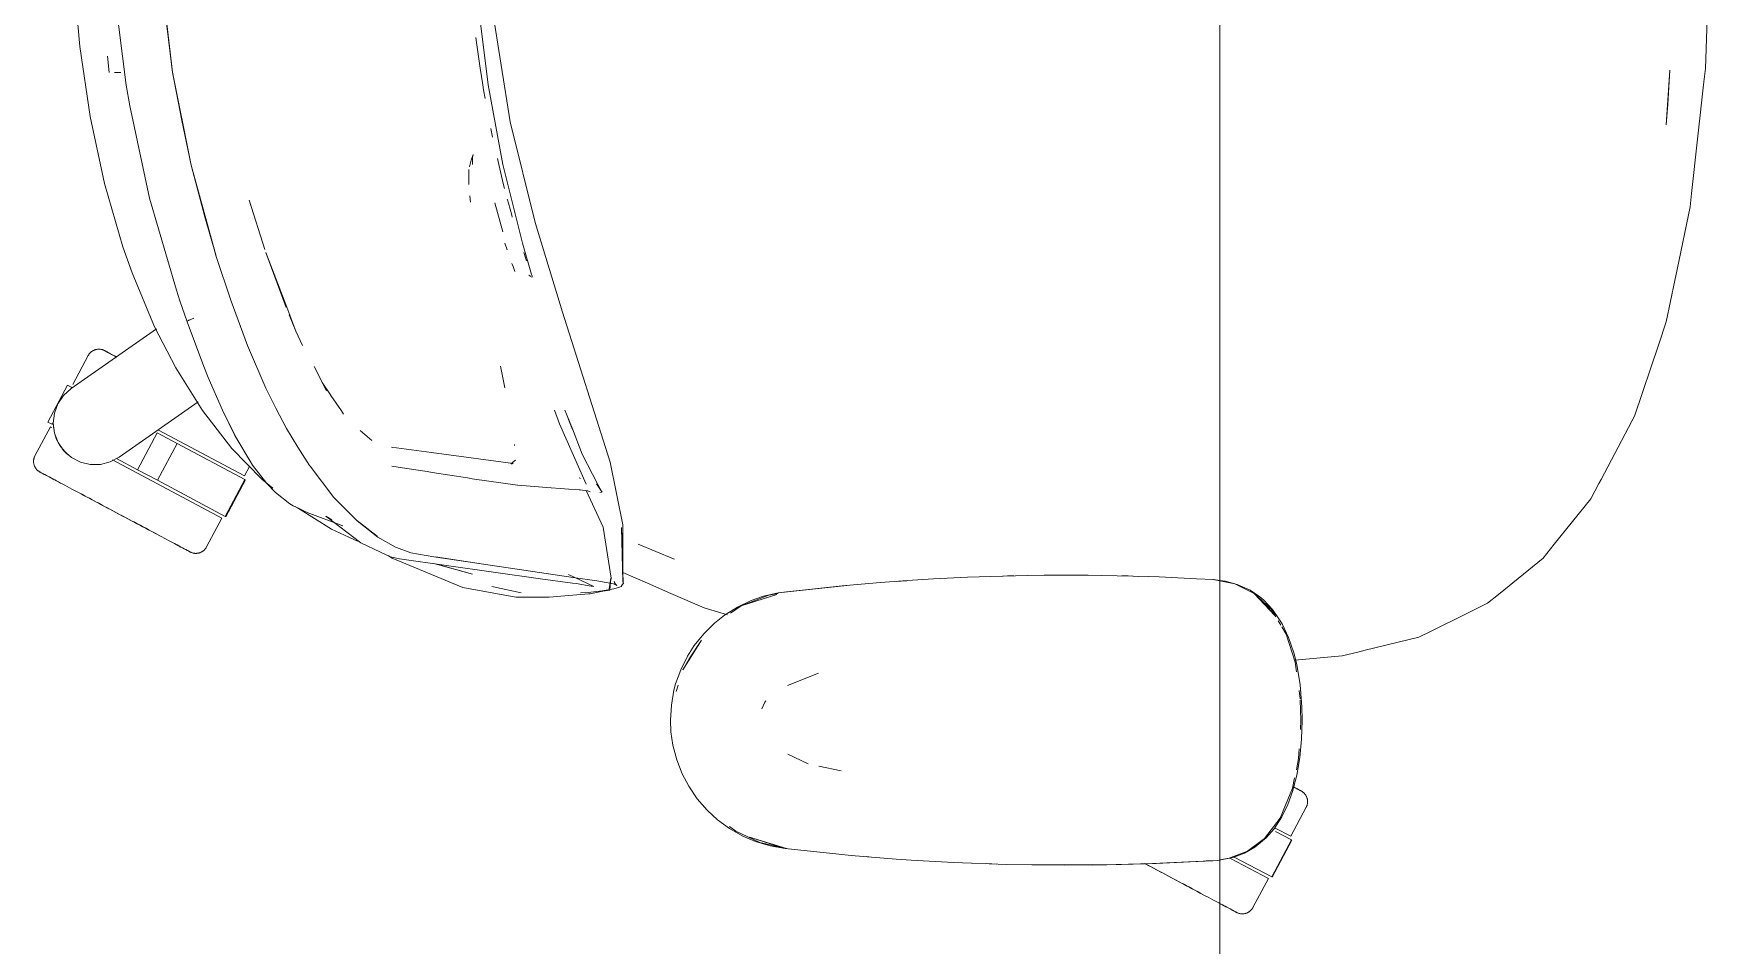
# Model space of a CAD drawing. Header units: millimetres. Extents: x 155927 to 326028, y -36033 to 97293.
# Drawn here: x 168107 to 168668, y 25203 to 25508 of the extents above; entities that cross this region are included whole.
import ezdxf

# ---------------------------------------------------------------- set-up
doc = ezdxf.new("R2010")
doc.units = ezdxf.units.MM
doc.header["$MEASUREMENT"] = 0
doc.layers.add('G-IMPT', color=8, linetype='CONTINUOUS', lineweight=9)
doc.layers.add('I-FURN', color=8, linetype='CONTINUOUS', lineweight=9)

msp = doc.modelspace()

# ---------------------------------------------------------------- linework, layer by layer
at = {"layer": 'G-IMPT'}
for p, q in [((168666.28, 25506.23), (168667.99, 25558.41)), ((168122.03, 25503.69), (168119.77, 25529.27)), ((168149.29, 25526.59), (168153.12, 25495)), ((168149.33, 25526.63), (168153.11, 25495.08)), ((168133.77, 25520.89), (168137.58, 25490.72)), ((168258.68, 25490.86), (168255.38, 25517.78)), ((168266.07, 25478.51), (168260.08, 25516.42)), ((168153.11, 25495.08), (168151.17, 25510.55)), ((168254.77, 25505.01), (168254.58, 25506.67)), ((168256.06, 25496.48), (168254.77, 25505.01)), ((168666.28, 25506.23), (168665.96, 25496.28)), ((168125.52, 25480.28), (168122.03, 25503.69)), ((168131.93, 25494.99), (168131.28, 25500.41)), ((168135.78, 25495.04), (168133.69, 25494.96)), ((168133.69, 25494.96), (168133.8, 25494.96)), ((168159.29, 25463.95), (168153.11, 25495.08)), ((168153.11, 25495.08), (168156.21, 25478.97)), ((168159.29, 25463.95), (168153.12, 25495)), ((168256.06, 25496.48), (168256.91, 25490.86)), ((168654.08, 25495.75), (168652.83, 25477.47)), ((168654.08, 25495.75), (168653.44, 25484.41)), ((168665.48, 25491.91), (168665.96, 25496.28)), ((168137.58, 25490.72), (168138.76, 25483.8)), ((168256.91, 25490.86), (168257.16, 25489.23)), ((168257.71, 25486.33), (168257.16, 25489.23)), ((168263.61, 25464.19), (168258.68, 25490.86)), ((168665.48, 25491.91), (168661.35, 25454.47)), ((168145.43, 25453.01), (168138.76, 25483.8)), ((168652.83, 25477.47), (168653.44, 25484.41)), ((168130.33, 25457.91), (168125.52, 25480.28)), ((168159.29, 25463.95), (168156.21, 25478.97)), ((168259.64, 25476.23), (168260.17, 25473.41)), ((168266.07, 25478.51), (168274.39, 25444.82)), ((168253.04, 25465.65), (168252.44, 25463.49)), ((168253.73, 25467.59), (168253.04, 25465.65)), ((168253.51, 25466.55), (168253.48, 25464.24)), ((168253.51, 25466.55), (168253.73, 25467.59)), ((168261.84, 25466.18), (168262.29, 25464.2)), ((168163.94, 25446.7), (168159.29, 25463.95)), ((168159.29, 25463.95), (168167.67, 25433.45)), ((168159.29, 25463.95), (168167.72, 25433.54)), ((168252.18, 25462.54), (168252.27, 25457.48)), ((168252.18, 25462.54), (168252.19, 25459.76)), ((168252.27, 25457.48), (168252.19, 25459.76)), ((168253.47, 25464.38), (168253.48, 25464.24)), ((168263.84, 25457.45), (168262.29, 25464.2)), ((168263.61, 25464.19), (168270.16, 25437.87)), ((168136.51, 25436.67), (168130.33, 25457.91)), ((168263.84, 25457.45), (168264.18, 25456.16)), ((168660.86, 25450.05), (168661.35, 25454.47)), ((168145.43, 25453.01), (168154.37, 25422.18)), ((168178.74, 25452.26), (168179.82, 25448.83)), ((168178.74, 25452.26), (168183.99, 25435.78)), ((168252.59, 25453.69), (168252.8, 25451.59)), ((168263.66, 25441.73), (168260.97, 25451.36)), ((168265.14, 25452.43), (168265.1, 25452.61)), ((168265.46, 25451.29), (168265.14, 25452.43)), ((168265.46, 25451.29), (168266.58, 25447.3)), ((168656.51, 25429.11), (168660.86, 25450.05)), ((168163.94, 25446.7), (168167.72, 25433.54)), ((168266.58, 25447.3), (168266.78, 25446.61)), ((168283.57, 25414.85), (168274.39, 25444.82)), ((168264.32, 25437.88), (168265.04, 25435.66)), ((168270.16, 25437.87), (168273.23, 25427.44)), ((168136.51, 25436.67), (168139.58, 25427.94)), ((168167.67, 25433.45), (168172.68, 25418.53)), ((168184.27, 25434.79), (168191.09, 25416.38)), ((168184.27, 25434.79), (168190.98, 25417.34)), ((168271.32, 25432.67), (168270.58, 25434.77)), ((168271.32, 25432.67), (168271.56, 25432.01)), ((168139.58, 25427.94), (168147.1, 25409.96)), ((168267.03, 25430.12), (168266.66, 25431.13)), ((168267.03, 25430.12), (168267.65, 25428.46)), ((168272.34, 25427.19), (168272.55, 25427.04)), ((168272.34, 25427.19), (168272.95, 25426.8)), ((168273.3, 25427.17), (168273.23, 25427.44)), ((168273.37, 25426.88), (168273.3, 25427.17)), ((168273.34, 25426.41), (168273.43, 25426.65)), ((168273.43, 25426.65), (168273.37, 25426.88)), ((168656.51, 25429.11), (168655.75, 25425.43)), ((168154.37, 25422.18), (168155.57, 25418.58)), ((168655.75, 25425.43), (168652.88, 25411.6)), ((168157.98, 25411.64), (168155.57, 25418.58)), ((168178.14, 25403.66), (168172.68, 25418.53)), ((168190.98, 25417.34), (168191.65, 25415.62)), ((168194.37, 25408.53), (168191.65, 25415.62)), ((168283.57, 25414.85), (168299.56, 25364.61)), ((168154.19, 25396.18), (168147.1, 25409.96)), ((168157.94, 25411.65), (168157.97, 25411.78)), ((168163.51, 25396.68), (168157.94, 25411.65)), ((168157.97, 25411.78), (168158.38, 25412.05)), ((168157.97, 25411.78), (168157.98, 25411.82)), ((168157.97, 25411.78), (168157.98, 25411.64)), ((168158.38, 25412.05), (168157.98, 25411.82)), ((168159.21, 25412.43), (168158.38, 25412.05)), ((168158.56, 25412.15), (168158.38, 25412.05)), ((168159.21, 25412.43), (168158.56, 25412.15)), ((168159.21, 25412.43), (168160.26, 25412.85)), ((168159.21, 25412.43), (168159.67, 25412.63)), ((168160.26, 25412.85), (168159.67, 25412.63)), ((168194.37, 25408.53), (168192.06, 25413.98)), ((168650.36, 25404.17), (168652.88, 25411.6)), ((168178.14, 25403.66), (168184.32, 25389.43)), ((168196.56, 25403.69), (168194.37, 25408.53)), ((168650.36, 25404.17), (168642.21, 25380.08)), ((168163.17, 25381.89), (168154.19, 25396.18)), ((168164.99, 25393), (168163.51, 25396.68)), ((168169.76, 25382.05), (168164.99, 25393)), ((168200.44, 25396.64), (168204.62, 25388.54)), ((168262.85, 25396.74), (168264.26, 25389.48)), ((168187.7, 25382.7), (168184.32, 25389.43)), ((168203.12, 25391.31), (168205.68, 25387.56)), ((168203.12, 25391.31), (168204.62, 25388.54)), ((168205.68, 25387.56), (168206.07, 25386.98)), ((168206.07, 25386.98), (168209.57, 25381.85)), ((168163.17, 25381.89), (168172.97, 25369.29)), ((168169.98, 25381.6), (168169.76, 25382.05)), ((168169.76, 25382.05), (168174.29, 25372.99)), ((168169.76, 25382.05), (168173.98, 25373.59)), ((168169.98, 25381.6), (168174.29, 25372.99)), ((168187.7, 25382.7), (168191.27, 25375.91)), ((168209.57, 25381.85), (168210.32, 25380.74)), ((168280.84, 25382.01), (168282.58, 25377.43)), ((168284.86, 25380.69), (168284.31, 25382.1)), ((168195.04, 25369.68), (168191.27, 25375.91)), ((168215.84, 25375.21), (168219.75, 25371.88)), ((168282.58, 25377.43), (168291.51, 25357.27)), ((168286.88, 25375.79), (168284.86, 25380.69)), ((168284.86, 25380.69), (168286.89, 25375.59)), ((168286.89, 25375.59), (168285.55, 25378.97)), ((168290.14, 25367.32), (168286.88, 25375.79)), ((168631.04, 25358.91), (168641.34, 25378.42)), ((168641.34, 25378.42), (168642.21, 25380.08)), ((168174.29, 25372.99), (168173.98, 25373.59)), ((168174.29, 25372.99), (168179.02, 25364.99)), ((168195.04, 25369.68), (168198.92, 25363.59)), ((168239.7, 25367.93), (168226.34, 25369.71)), ((168226.34, 25369.71), (168226.81, 25369.57)), ((168267.53, 25370.26), (168267.48, 25370.61)), ((168182.93, 25358.99), (168172.97, 25369.29)), ((168179.89, 25363.71), (168179.02, 25364.99)), ((168239.7, 25367.93), (168267.03, 25364.2)), ((168267.88, 25365.31), (168266.32, 25364.07)), ((168266.53, 25364.11), (168266.76, 25364.15)), ((168267.03, 25364.2), (168266.76, 25364.15)), ((168290.14, 25367.32), (168295.41, 25357.21)), ((168299.56, 25364.61), (168303.76, 25343.65)), ((168184.6, 25357.57), (168179.89, 25363.71)), ((168186.6, 25355.99), (168182.93, 25358.99)), ((168199.09, 25363.33), (168198.92, 25363.59)), ((168207.11, 25352.89), (168199.09, 25363.33)), ((168231.51, 25362.58), (168226.43, 25363.33)), ((168231.51, 25362.58), (168238.34, 25361.52)), ((168238.34, 25361.52), (168240, 25361.25)), ((168251.77, 25359.39), (168240, 25361.25)), ((168253.33, 25359.14), (168251.77, 25359.39)), ((168268.54, 25356.93), (168253.33, 25359.14)), ((168289.13, 25359.44), (168289.57, 25359.17)), ((168631.04, 25358.91), (168630.31, 25357.54)), ((168184.6, 25357.57), (168187.49, 25354.55)), ((168192.36, 25350.69), (168187.49, 25354.55)), ((168214.85, 25344.99), (168207.11, 25352.89)), ((168268.54, 25356.93), (168268.62, 25356.92)), ((168268.62, 25356.92), (168276.86, 25356.3)), ((168285.71, 25355.67), (168276.86, 25356.3)), ((168285.71, 25355.67), (168289.12, 25355.42)), ((168289.49, 25355.38), (168289.12, 25355.42)), ((168289.49, 25355.38), (168291.95, 25355.09)), ((168297.13, 25342.95), (168291.54, 25355.24)), ((168291.95, 25355.09), (168292.01, 25355.07)), ((168292.78, 25354.79), (168292.01, 25355.07)), ((168296.76, 25354.76), (168294.92, 25357.46)), ((168296.76, 25354.76), (168295.41, 25357.21)), ((168296.05, 25354.48), (168296.74, 25354.63)), ((168296.74, 25354.63), (168296.76, 25354.76)), ((168296.76, 25354.76), (168296.8, 25354.93)), ((168627.61, 25352.41), (168630.31, 25357.54)), ((168193.49, 25350.07), (168192.36, 25350.69)), ((168193.49, 25350.07), (168195.93, 25348.9)), ((168194.85, 25349.38), (168194.09, 25349.88)), ((168194.85, 25349.38), (168206.3, 25342.26)), ((168195.93, 25348.9), (168198.16, 25347.83)), ((168210.07, 25343.32), (168198.16, 25347.83)), ((168627.61, 25352.41), (168615.4, 25337.27)), ((168204.41, 25346.55), (168216.06, 25337.63)), ((168204.41, 25346.55), (168206.36, 25345.43)), ((168206.3, 25342.26), (168214.93, 25338.28)), ((168221.59, 25339.9), (168214.64, 25345.3)), ((168214.64, 25345.3), (168218.21, 25342.49)), ((168214.85, 25344.99), (168221.81, 25339.57)), ((168221.59, 25339.9), (168218.21, 25342.49)), ((168297.13, 25342.95), (168299.84, 25325.9)), ((168303.32, 25342.76), (168303.9, 25324.32)), ((168303.32, 25342.76), (168303.8, 25324.78)), ((168303.76, 25343.65), (168303.8, 25324.78)), ((168216.06, 25337.63), (168222.64, 25334.57)), ((168221.81, 25339.57), (168227.65, 25336.29)), ((168228.07, 25336.07), (168227.65, 25336.29)), ((168228.07, 25336.07), (168232.86, 25334.32)), ((168308.9, 25337.22), (168320.76, 25332.29)), ((168611.64, 25332.61), (168615.4, 25337.27)), ((168222.64, 25334.57), (168226, 25333)), ((168225.39, 25333.29), (168226.56, 25332.52)), ((168228.99, 25332.36), (168226, 25333)), ((168226.56, 25332.52), (168243.01, 25325.72)), ((168276.21, 25325.68), (168228.99, 25332.36)), ((168232.86, 25334.32), (168240.53, 25333.02)), ((168253.42, 25327.23), (168240.47, 25330.73)), ((168255.7, 25330.72), (168240.53, 25333.02)), ((168255.7, 25330.72), (168241.11, 25332.95)), ((168256.3, 25330.62), (168241.11, 25332.95)), ((168253.42, 25327.23), (168241.52, 25330.58)), ((168256.3, 25330.62), (168287.17, 25326.07)), ((168321.02, 25332.19), (168320.76, 25332.29)), ((168596.69, 25320.44), (168611.64, 25332.61)), ((168243.01, 25325.72), (168246.38, 25324.33)), ((168276.21, 25325.68), (168286.87, 25324.24)), ((168285.62, 25327.05), (168294.06, 25323.05)), ((168287.17, 25326.07), (168295.03, 25324.96)), ((168301.29, 25323.85), (168295.03, 25324.96)), ((168299.16, 25322.32), (168299.84, 25325.9)), ((168299.16, 25322.32), (168299.78, 25325.87)), ((168299.78, 25325.87), (168299.39, 25321.91)), ((168300.95, 25324.4), (168300.87, 25324.89)), ((168303.93, 25324.2), (168303.74, 25325.07)), ((168303.74, 25325.07), (168303.76, 25324.95)), ((168303.8, 25324.78), (168303.76, 25324.95)), ((168311.96, 25324.19), (168303.79, 25327.75)), ((168303.9, 25324.32), (168303.8, 25324.78)), ((168398.88, 25325.06), (168388.59, 25324.33)), ((168396.83, 25324.92), (168395.42, 25324.79)), ((168396.83, 25324.92), (168398.74, 25325.01)), ((168398.88, 25325.06), (168407.75, 25325.62)), ((168419.05, 25326.16), (168407.75, 25325.62)), ((168419.05, 25326.16), (168426.93, 25326.45)), ((168439.24, 25326.74), (168426.93, 25326.45)), ((168430.8, 25326.53), (168432.46, 25326.61)), ((168432.46, 25326.61), (168434.54, 25326.61)), ((168439.24, 25326.74), (168444.71, 25326.82)), ((168459.42, 25326.82), (168444.71, 25326.82)), ((168463.94, 25326.77), (168459.42, 25326.82)), ((168463.94, 25326.77), (168479.6, 25326.39)), ((168470.66, 25326.6), (168472.88, 25326.6)), ((168476.2, 25326.45), (168472.88, 25326.6)), ((168479.6, 25326.39), (168483.15, 25326.27)), ((168495.71, 25325.65), (168483.15, 25326.27)), ((168495.71, 25325.65), (168501.37, 25325.37)), ((168503.45, 25324.94), (168501.15, 25325.37)), ((168501.37, 25325.37), (168503.45, 25325.11)), ((168503.45, 25325.11), (168505.38, 25324.87)), ((168508.5, 25324), (168503.45, 25324.94)), ((168505.38, 25324.87), (168509.34, 25323.8)), ((168250.23, 25322.74), (168246.38, 25324.33)), ((168267.93, 25319.5), (168250.23, 25322.74)), ((168260.49, 25322.95), (168259.91, 25323.1)), ((168269.79, 25320.91), (168260.49, 25322.95)), ((168267.93, 25319.5), (168274.9, 25319.47)), ((168279.07, 25319.47), (168274.9, 25319.47)), ((168283.02, 25319.81), (168279.07, 25319.47)), ((168283.02, 25319.81), (168292.35, 25320.62)), ((168288.17, 25324.03), (168286.87, 25324.24)), ((168293.19, 25323.19), (168288.17, 25324.03)), ((168292.18, 25321.13), (168289.59, 25320.92)), ((168292.18, 25321.13), (168296.87, 25321.65)), ((168292.35, 25320.62), (168292.82, 25320.66)), ((168297.07, 25321.47), (168292.82, 25320.66)), ((168294.06, 25323.05), (168293.19, 25323.19)), ((168297.48, 25321.73), (168296.87, 25321.65)), ((168297.07, 25321.47), (168299.39, 25321.91)), ((168297.48, 25321.73), (168300.76, 25322.26)), ((168300.67, 25324.02), (168301.77, 25323.46)), ((168300.67, 25324.02), (168301.29, 25323.85)), ((168300.76, 25322.26), (168302.62, 25322.81)), ((168300.95, 25324.4), (168301.27, 25323.85)), ((168301.27, 25323.85), (168301.77, 25323.46)), ((168303.16, 25323.13), (168302.62, 25322.81)), ((168303.16, 25323.13), (168303.53, 25323.63)), ((168303.93, 25324.2), (168303.53, 25323.63)), ((168319.79, 25320.77), (168311.96, 25324.19)), ((168330.92, 25315.91), (168319.79, 25320.77)), ((168343.4, 25316.59), (168355.26, 25320.4)), ((168352.62, 25320.2), (168343.4, 25316.59)), ((168346.11, 25317.49), (168355.26, 25320.4)), ((168346.66, 25318.39), (168350.79, 25319.83)), ((168355.75, 25320.99), (168350.79, 25319.83)), ((168355.68, 25320.77), (168352.62, 25320.2)), ((168355.75, 25320.99), (168378.71, 25323.44)), ((168355.75, 25320.99), (168377.19, 25323.34)), ((168355.75, 25320.99), (168358.57, 25321.32)), ((168378.71, 25323.44), (168358.57, 25321.32)), ((168377.19, 25323.34), (168388.59, 25324.33)), ((168512.75, 25321.9), (168508.5, 25324)), ((168513.66, 25321.82), (168509.34, 25323.8)), ((168512.75, 25321.9), (168514.99, 25320.79)), ((168513.66, 25321.82), (168516.88, 25319.62)), ((168514.99, 25320.79), (168517.4, 25318.56)), ((168521.89, 25313.4), (168514.99, 25320.79)), ((168520.7, 25315.49), (168514.99, 25320.79)), ((168518.2, 25318.48), (168516.88, 25319.62)), ((168596.69, 25320.44), (168593.04, 25317.46)), ((168330.92, 25315.91), (168338.74, 25313.65)), ((168334.45, 25310.84), (168337.75, 25313.47)), ((168342.08, 25316.2), (168337.75, 25313.47)), ((168343.4, 25316.59), (168339.82, 25314.17)), ((168342.08, 25316.2), (168346.66, 25318.39)), ((168343.4, 25316.59), (168346.11, 25317.49)), ((168520.48, 25315.03), (168517.4, 25318.56)), ((168518.2, 25318.48), (168521.07, 25315.44)), ((168521.89, 25313.4), (168520.61, 25314.87)), ((168522.23, 25312.94), (168520.7, 25315.49)), ((168521.07, 25315.44), (168523.51, 25311.98)), ((168574.41, 25308.29), (168585.87, 25313.94)), ((168593.04, 25317.46), (168585.87, 25313.94)), ((168330.84, 25307.29), (168334.45, 25310.84)), ((168523.92, 25310.11), (168523.05, 25311.55)), ((168524.32, 25310.61), (168523.51, 25311.98)), ((168525.66, 25307.19), (168524.2, 25309.64)), ((168526.53, 25305.97), (168524.32, 25310.61)), ((168574.41, 25308.29), (168570.04, 25306.14)), ((168323.79, 25295.16), (168330.11, 25305.11)), ((168325.39, 25299.77), (168327.65, 25303.32)), ((168325.95, 25298.84), (168330.11, 25305.11)), ((168330.84, 25307.29), (168327.65, 25303.32)), ((168528.69, 25297.8), (168525.66, 25307.19)), ((168528.27, 25300.88), (168526.53, 25305.97)), ((168570.04, 25306.14), (168552.1, 25301.74)), ((168323.14, 25295.26), (168325.39, 25299.77)), ((168323.79, 25295.16), (168325.95, 25298.84)), ((168528.27, 25300.88), (168529.24, 25296.96)), ((168528.56, 25298.42), (168544.44, 25299.86)), ((168529.16, 25294.5), (168528.69, 25297.8)), ((168529.24, 25296.96), (168530.36, 25290.19)), ((168544.44, 25299.86), (168549.73, 25301.16)), ((168552.1, 25301.74), (168549.73, 25301.16)), ((168323.14, 25295.26), (168321.43, 25290.49)), ((168369.27, 25294.09), (168358.85, 25289.95)), ((168319.99, 25283.41), (168320.87, 25288.36)), ((168320.87, 25288.36), (168321.43, 25290.49)), ((168322.23, 25290.05), (168321.61, 25288.02)), ((168530.42, 25285.54), (168530.03, 25288.32)), ((168530.93, 25282.88), (168530.36, 25290.19)), ((168319.69, 25278.37), (168319.99, 25283.41)), ((168350.31, 25282.2), (168351.32, 25284.42)), ((168351.32, 25284.42), (168351.62, 25284.87)), ((168530.43, 25285.04), (168530.65, 25278.37)), ((168530.93, 25282.88), (168531.02, 25278.37)), ((168319.69, 25278.37), (168319.87, 25274.52)), ((168320.51, 25270.01), (168319.87, 25274.52)), ((168530.46, 25275.26), (168530.65, 25278.37)), ((168531.02, 25278.37), (168530.84, 25272.03)), ((168320.51, 25270.01), (168321.78, 25265.14)), ((168529.86, 25265.55), (168530.06, 25268.75)), ((168530.28, 25265.88), (168530.84, 25272.03)), ((168323.61, 25260.43), (168321.78, 25265.14)), ((168358.94, 25266.99), (168365.72, 25263.73)), ((168376.77, 25261.39), (168369.34, 25262.96)), ((168529.1, 25261.8), (168529.86, 25265.55)), ((168530.28, 25265.88), (168529.28, 25259.95)), ((168325.8, 25256.27), (168323.61, 25260.43)), ((168527.82, 25255.58), (168528.53, 25259.05)), ((168527.85, 25254.47), (168529.28, 25259.95)), ((168325.8, 25256.27), (168328.63, 25252.1)), ((168328.63, 25252.1), (168331.95, 25248.27)), ((168527.82, 25255.58), (168525.5, 25249.96)), ((168527.85, 25254.47), (168526.26, 25250.14)), ((168335.39, 25245.1), (168331.95, 25248.27)), ((168524.28, 25246.06), (168521.63, 25242.01)), ((168523.66, 25245.57), (168525.5, 25249.96)), ((168524.28, 25246.06), (168526.26, 25250.14)), ((168335.39, 25245.1), (168339.47, 25242.11)), ((168339.43, 25242.8), (168341.54, 25241.2)), ((168343.91, 25239.59), (168339.47, 25242.11)), ((168349.6, 25237.46), (168341.54, 25241.2)), ((168518.44, 25238.78), (168523.66, 25245.57)), ((168521.63, 25242.01), (168518.96, 25238.98)), ((168343.91, 25239.59), (168348.15, 25237.78)), ((168358.57, 25235.42), (168346.11, 25239.25)), ((168346.11, 25239.25), (168355.26, 25236.34)), ((168348.15, 25237.78), (168353.01, 25236.32)), ((168349.6, 25237.46), (168358.01, 25235.55)), ((168358.06, 25235.42), (168353.01, 25236.32)), ((168358.57, 25235.42), (168355.26, 25236.34)), ((168375.98, 25233.51), (168358.06, 25235.42)), ((168511.79, 25233.94), (168515.22, 25235.9)), ((168512.81, 25234.61), (168518.44, 25238.78)), ((168515.22, 25235.9), (168518.96, 25238.98)), ((168380.11, 25233.17), (168375.98, 25233.51)), ((168395.17, 25231.92), (168380.11, 25233.17)), ((168386.99, 25232.57), (168385.31, 25232.74)), ((168395.17, 25231.92), (168400.26, 25231.6)), ((168400.26, 25231.6), (168414.4, 25230.79)), ((168420.42, 25230.53), (168414.4, 25230.79)), ((168420.42, 25230.53), (168432.18, 25230.14)), ((168425.31, 25230.39), (168427.24, 25230.28)), ((168427.24, 25230.28), (168428.74, 25230.27)), ((168440.6, 25229.98), (168432.18, 25230.14)), ((168440.6, 25229.98), (168470.62, 25230.09)), ((168440.6, 25229.98), (168460.78, 25229.93)), ((168440.6, 25229.98), (168451.39, 25229.89)), ((168470.62, 25230.09), (168451.39, 25229.89)), ((168460.67, 25229.97), (168462.82, 25229.95)), ((168460.78, 25229.93), (168482.18, 25230.44)), ((168460.78, 25229.93), (168480.97, 25230.4)), ((168460.78, 25229.93), (168470.62, 25230.09)), ((168462.82, 25229.95), (168464.73, 25230.02)), ((168470.62, 25230.09), (168482.18, 25230.44)), ((168480.97, 25230.4), (168502.75, 25231.48)), ((168480.97, 25230.4), (168501.15, 25231.37)), ((168482.18, 25230.44), (168480.97, 25230.4)), ((168482.18, 25230.44), (168502.75, 25231.48)), ((168498.92, 25231.29), (168501.15, 25231.37)), ((168502.75, 25231.48), (168501.15, 25231.37)), ((168502.75, 25231.48), (168504.4, 25231.74)), ((168506.62, 25232.2), (168503.45, 25231.72)), ((168506.8, 25232.18), (168504.4, 25231.74)), ((168506.62, 25232.2), (168512.81, 25234.61)), ((168506.8, 25232.18), (168508.14, 25232.55)), ((168511.79, 25233.94), (168508.14, 25232.55))]:
    msp.add_line(p, q, dxfattribs=at)
at = {"layer": 'I-FURN'}
for p, q in [((168503.45, 26302.83), (168503.45, 24902.83)), ((168503.45, 24902.83), (168503.45, 26302.83)), ((168119.13, 25389.27), (168147.72, 25409.29)), ((168124.88, 25400.31), (168119.73, 25390.63)), ((168124.88, 25400.31), (168124.95, 25400.45)), ((168124.95, 25400.45), (168125.04, 25400.59)), ((168125.04, 25400.59), (168125.13, 25400.73)), ((168125.13, 25400.73), (168125.22, 25400.86)), ((168125.22, 25400.86), (168125.32, 25400.98)), ((168125.32, 25400.98), (168125.43, 25401.11)), ((168125.43, 25401.11), (168125.54, 25401.22)), ((168125.54, 25401.22), (168125.65, 25401.34)), ((168125.65, 25401.34), (168125.77, 25401.45)), ((168125.77, 25401.45), (168125.89, 25401.55)), ((168125.89, 25401.55), (168126.02, 25401.65)), ((168126.02, 25401.65), (168126.15, 25401.74)), ((168126.15, 25401.74), (168126.29, 25401.83)), ((168126.29, 25401.83), (168126.42, 25401.92)), ((168126.42, 25401.92), (168126.56, 25401.99)), ((168126.56, 25401.99), (168126.71, 25402.06)), ((168126.71, 25402.06), (168126.86, 25402.13)), ((168126.86, 25402.13), (168127.01, 25402.19)), ((168127.01, 25402.19), (168127.16, 25402.25)), ((168127.16, 25402.25), (168127.31, 25402.29)), ((168127.31, 25402.29), (168127.47, 25402.33)), ((168127.47, 25402.33), (168127.62, 25402.37)), ((168127.62, 25402.37), (168127.78, 25402.4)), ((168127.78, 25402.4), (168127.94, 25402.42)), ((168127.94, 25402.42), (168128.1, 25402.44)), ((168128.1, 25402.44), (168128.26, 25402.45)), ((168128.26, 25402.45), (168128.43, 25402.45)), ((168128.43, 25402.45), (168128.59, 25402.45)), ((168128.59, 25402.45), (168128.75, 25402.44)), ((168128.75, 25402.44), (168128.91, 25402.42)), ((168128.91, 25402.42), (168129.07, 25402.4)), ((168129.07, 25402.4), (168129.23, 25402.37)), ((168129.23, 25402.37), (168129.38, 25402.34)), ((168129.38, 25402.34), (168129.54, 25402.3)), ((168129.54, 25402.3), (168129.69, 25402.25)), ((168129.69, 25402.25), (168129.85, 25402.2)), ((168129.85, 25402.2), (168130, 25402.14)), ((168130, 25402.14), (168130.14, 25402.07)), ((168130.14, 25402.07), (168130.29, 25402)), ((168130.29, 25402), (168130.33, 25401.98)), ((168130.33, 25401.98), (168130.35, 25401.97)), ((168130.37, 25401.96), (168130.33, 25401.98)), ((168130.33, 25401.98), (168130.33, 25401.98)), ((168130.35, 25401.97), (168130.41, 25401.94)), ((168130.46, 25401.91), (168130.37, 25401.96)), ((168130.41, 25401.94), (168130.51, 25401.88)), ((168130.58, 25401.85), (168130.46, 25401.91)), ((168130.51, 25401.88), (168130.65, 25401.81)), ((168130.74, 25401.76), (168130.58, 25401.85)), ((168130.65, 25401.81), (168130.83, 25401.71)), ((168130.94, 25401.65), (168130.74, 25401.76)), ((168130.83, 25401.71), (168131.05, 25401.6)), ((168131.18, 25401.53), (168130.94, 25401.65)), ((168131.05, 25401.6), (168131.3, 25401.46)), ((168131.46, 25401.38), (168131.18, 25401.53)), ((168131.3, 25401.46), (168131.6, 25401.3)), ((168131.78, 25401.21), (168131.46, 25401.38)), ((168131.6, 25401.3), (168131.94, 25401.12)), ((168132.13, 25401.02), (168131.78, 25401.21)), ((168131.94, 25401.12), (168132.31, 25400.93)), ((168132.53, 25400.81), (168132.13, 25401.02)), ((168132.31, 25400.93), (168132.72, 25400.71)), ((168132.96, 25400.58), (168132.53, 25400.81)), ((168132.72, 25400.71), (168133.17, 25400.47)), ((168133.42, 25400.33), (168132.96, 25400.58)), ((168133.17, 25400.47), (168133.65, 25400.21)), ((168133.92, 25400.07), (168133.42, 25400.33)), ((168133.65, 25400.21), (168134.17, 25399.94)), ((168134.46, 25399.78), (168133.92, 25400.07)), ((168117.98, 25390.43), (168111.4, 25378.06)), ((168114.73, 25384.22), (168116.62, 25387.01)), ((168116.62, 25387.01), (168119.13, 25389.27)), ((168117.98, 25390.43), (168119.37, 25389.68)), ((168119.37, 25389.68), (168119.28, 25389.73)), ((168113.17, 25377.71), (168113.55, 25381.06)), ((168113.55, 25381.06), (168114.73, 25384.22)), ((168161.62, 25384.85), (168135.19, 25366.34)), ((168112.21, 25376.5), (168107.06, 25366.82)), ((168112.8, 25377.32), (168111.4, 25378.06)), ((168112.21, 25376.5), (168112.59, 25376.3)), ((168112.71, 25377.37), (168112.8, 25377.32)), ((168112.8, 25377.32), (168113.2, 25378.08)), ((168113.6, 25374.36), (168113.17, 25377.71)), ((168148.42, 25375.37), (168177.12, 25360.11)), ((168114.81, 25371.22), (168113.6, 25374.36)), ((168116.75, 25368.45), (168114.81, 25371.22)), ((168115.29, 25370.38), (168117.59, 25367.59)), ((168147.95, 25374.49), (168141.38, 25362.13)), ((168147.95, 25374.49), (168154.59, 25370.96)), ((168154.59, 25370.96), (168148.02, 25358.6)), ((168154.59, 25370.96), (168177.3, 25358.88)), ((168106.59, 25365.08), (168106.6, 25365.24)), ((168106.59, 25364.92), (168106.59, 25365.08)), ((168106.6, 25364.75), (168106.59, 25364.92)), ((168106.6, 25365.24), (168106.62, 25365.4)), ((168106.61, 25364.59), (168106.6, 25364.75)), ((168106.62, 25364.43), (168106.61, 25364.59)), ((168106.62, 25365.4), (168106.64, 25365.56)), ((168106.64, 25364.27), (168106.62, 25364.43)), ((168106.64, 25365.56), (168106.67, 25365.72)), ((168106.67, 25364.11), (168106.64, 25364.27)), ((168106.67, 25365.72), (168106.71, 25365.87)), ((168106.71, 25363.96), (168106.67, 25364.11)), ((168106.71, 25365.87), (168106.75, 25366.03)), ((168106.75, 25363.8), (168106.71, 25363.96)), ((168106.75, 25366.03), (168106.79, 25366.18)), ((168106.79, 25366.18), (168106.85, 25366.34)), ((168106.85, 25366.34), (168106.91, 25366.49)), ((168106.91, 25366.49), (168106.97, 25366.63)), ((168106.97, 25366.63), (168107.04, 25366.78)), ((168107.04, 25366.78), (168107.06, 25366.82)), ((168119.29, 25366.23), (168116.75, 25368.45)), ((168117.59, 25367.59), (168119.01, 25366.44)), ((168122.29, 25364.69), (168119.29, 25366.23)), ((168125.57, 25363.9), (168122.29, 25364.69)), ((168128.94, 25363.92), (168125.57, 25363.9)), ((168132.21, 25364.75), (168128.94, 25363.92)), ((168135.19, 25366.34), (168132.21, 25364.75)), ((168133, 25365.45), (168169.61, 25345.99)), ((168141.38, 25362.13), (168134.32, 25365.88)), ((168106.8, 25363.65), (168106.75, 25363.8)), ((168106.85, 25363.5), (168106.8, 25363.65)), ((168106.91, 25363.35), (168106.85, 25363.5)), ((168106.98, 25363.2), (168106.91, 25363.35)), ((168107.05, 25363.05), (168106.98, 25363.2)), ((168107.13, 25362.91), (168107.05, 25363.05)), ((168107.21, 25362.78), (168107.13, 25362.91)), ((168107.3, 25362.64), (168107.21, 25362.78)), ((168107.39, 25362.51), (168107.3, 25362.64)), ((168107.49, 25362.38), (168107.39, 25362.51)), ((168107.6, 25362.26), (168107.49, 25362.38)), ((168107.71, 25362.14), (168107.6, 25362.26)), ((168107.82, 25362.03), (168107.71, 25362.14)), ((168107.94, 25361.92), (168107.82, 25362.03)), ((168108.06, 25361.81), (168107.94, 25361.92)), ((168108.19, 25361.71), (168108.06, 25361.81)), ((168108.32, 25361.62), (168108.19, 25361.71)), ((168108.45, 25361.53), (168108.32, 25361.62)), ((168108.59, 25361.44), (168108.45, 25361.53)), ((168108.73, 25361.37), (168108.59, 25361.44)), ((168108.74, 25361.36), (168108.73, 25361.37)), ((168108.73, 25361.37), (168108.75, 25361.35)), ((168108.78, 25361.34), (168108.74, 25361.36)), ((168108.75, 25361.35), (168108.81, 25361.32)), ((168108.86, 25361.3), (168108.78, 25361.34)), ((168108.81, 25361.32), (168108.91, 25361.27)), ((168108.98, 25361.23), (168108.86, 25361.3)), ((168108.91, 25361.27), (168109.05, 25361.19)), ((168109.14, 25361.15), (168108.98, 25361.23)), ((168109.05, 25361.19), (168109.23, 25361.1)), ((168109.34, 25361.04), (168109.14, 25361.15)), ((168109.23, 25361.1), (168109.45, 25360.98)), ((168109.59, 25360.91), (168109.34, 25361.04)), ((168109.45, 25360.98), (168109.71, 25360.84)), ((168109.86, 25360.76), (168109.59, 25360.91)), ((168109.71, 25360.84), (168110.01, 25360.69)), ((168110.18, 25360.59), (168109.86, 25360.76)), ((168110.01, 25360.69), (168110.34, 25360.51)), ((168110.54, 25360.4), (168110.18, 25360.59)), ((168110.34, 25360.51), (168110.71, 25360.31)), ((168110.93, 25360.19), (168110.54, 25360.4)), ((168110.71, 25360.31), (168111.12, 25360.09)), ((168111.36, 25359.97), (168110.93, 25360.19)), ((168111.12, 25360.09), (168111.57, 25359.85)), ((168111.83, 25359.72), (168111.36, 25359.97)), ((168111.57, 25359.85), (168112.05, 25359.6)), ((168112.33, 25359.45), (168111.83, 25359.72)), ((168112.05, 25359.6), (168112.57, 25359.32)), ((168112.86, 25359.17), (168112.33, 25359.45)), ((168112.57, 25359.32), (168113.12, 25359.03)), ((168113.43, 25358.86), (168112.86, 25359.17)), ((168113.12, 25359.03), (168113.7, 25358.72)), ((168113.53, 25358.81), (168113.43, 25358.86)), ((168113.7, 25358.72), (168114.32, 25358.39)), ((168114.32, 25358.39), (168114.97, 25358.05)), ((168148.02, 25358.6), (168141.38, 25362.13)), ((168170.73, 25346.52), (168148.02, 25358.6)), ((168177.3, 25358.88), (168170.73, 25346.52)), ((168170.9, 25346.43), (168177.47, 25358.79)), ((168177.12, 25360.11), (168178.79, 25363.27)), ((168114.97, 25358.05), (168115.65, 25357.69)), ((168115.65, 25357.69), (168116.35, 25357.31)), ((168116.35, 25357.31), (168117.09, 25356.92)), ((168117.09, 25356.92), (168117.85, 25356.52)), ((168117.85, 25356.52), (168118.64, 25356.1)), ((168118.64, 25356.1), (168119.45, 25355.66)), ((168119.45, 25355.66), (168120.29, 25355.22)), ((168120.29, 25355.22), (168121.14, 25354.77)), ((168121.14, 25354.77), (168122.02, 25354.3)), ((168122.02, 25354.3), (168122.92, 25353.82)), ((168123.41, 25353.56), (168122.5, 25354.04)), ((168122.92, 25353.82), (168123.83, 25353.34)), ((168124.33, 25353.07), (168123.41, 25353.56)), ((168123.83, 25353.34), (168124.76, 25352.84)), ((168125.27, 25352.57), (168124.33, 25353.07)), ((168124.76, 25352.84), (168125.7, 25352.34)), ((168126.22, 25352.07), (168125.27, 25352.57)), ((168125.7, 25352.34), (168126.66, 25351.83)), ((168127.18, 25351.55), (168126.22, 25352.07)), ((168126.66, 25351.83), (168127.63, 25351.32)), ((168128.16, 25351.04), (168127.18, 25351.55)), ((168127.63, 25351.32), (168128.61, 25350.8)), ((168129.14, 25350.51), (168128.16, 25351.04)), ((168128.61, 25350.8), (168129.59, 25350.27)), ((168130.13, 25349.99), (168129.14, 25350.51)), ((168129.59, 25350.27), (168130.59, 25349.74)), ((168131.13, 25349.46), (168130.13, 25349.99)), ((168130.59, 25349.74), (168131.59, 25349.21)), ((168132.13, 25348.92), (168131.13, 25349.46)), ((168131.59, 25349.21), (168132.59, 25348.68)), ((168133.13, 25348.39), (168132.13, 25348.92)), ((168132.59, 25348.68), (168133.6, 25348.14)), ((168134.14, 25347.85), (168133.13, 25348.39)), ((168133.6, 25348.14), (168134.6, 25347.61)), ((168135.14, 25347.32), (168134.14, 25347.85)), ((168134.6, 25347.61), (168135.61, 25347.08)), ((168136.15, 25346.79), (168135.14, 25347.32)), ((168135.61, 25347.08), (168136.61, 25346.54)), ((168137.15, 25346.26), (168136.15, 25346.79)), ((168136.61, 25346.54), (168137.6, 25346.01)), ((168138.14, 25345.73), (168137.15, 25346.26)), ((168137.6, 25346.01), (168138.59, 25345.49)), ((168139.13, 25345.2), (168138.14, 25345.73)), ((168138.59, 25345.49), (168139.58, 25344.96)), ((168140.11, 25344.68), (168139.13, 25345.2)), ((168139.58, 25344.96), (168140.55, 25344.44)), ((168141.07, 25344.17), (168140.11, 25344.68)), ((168140.55, 25344.44), (168141.52, 25343.93)), ((168142.03, 25343.66), (168141.07, 25344.17)), ((168141.52, 25343.93), (168142.47, 25343.43)), ((168142.98, 25343.16), (168142.03, 25343.66)), ((168142.47, 25343.43), (168143.41, 25342.93)), ((168143.91, 25342.66), (168142.98, 25343.16)), ((168143.41, 25342.93), (168144.33, 25342.44)), ((168144.82, 25342.18), (168143.91, 25342.66)), ((168144.33, 25342.44), (168145.23, 25341.96)), ((168145.72, 25341.7), (168144.82, 25342.18)), ((168145.23, 25341.96), (168146.12, 25341.48)), ((168146.59, 25341.23), (168145.72, 25341.7)), ((168146.12, 25341.48), (168146.99, 25341.02)), ((168164.46, 25336.3), (168169.61, 25345.99)), ((168147.45, 25340.78), (168146.59, 25341.23)), ((168146.99, 25341.02), (168147.84, 25340.57)), ((168148.28, 25340.33), (168147.45, 25340.78)), ((168147.84, 25340.57), (168148.66, 25340.13)), ((168148.66, 25340.13), (168149.46, 25339.71)), ((168149.46, 25339.71), (168150.24, 25339.3)), ((168150.24, 25339.3), (168150.99, 25338.9)), ((168150.99, 25338.9), (168151.71, 25338.51)), ((168151.71, 25338.51), (168152.4, 25338.14)), ((168152.4, 25338.14), (168153.07, 25337.79)), ((168153.07, 25337.79), (168153.7, 25337.45)), ((168153.7, 25337.45), (168154.3, 25337.13)), ((168154.61, 25336.97), (168154.03, 25337.28)), ((168154.3, 25337.13), (168154.87, 25336.83)), ((168155.16, 25336.68), (168154.61, 25336.97)), ((168154.87, 25336.83), (168155.41, 25336.55)), ((168155.68, 25336.4), (168155.16, 25336.68)), ((168155.41, 25336.55), (168155.91, 25336.28)), ((168156.16, 25336.14), (168155.68, 25336.4)), ((168155.91, 25336.28), (168156.37, 25336.03)), ((168156.61, 25335.91), (168156.16, 25336.14)), ((168156.37, 25336.03), (168156.8, 25335.8)), ((168157.02, 25335.69), (168156.61, 25335.91)), ((168156.8, 25335.8), (168157.2, 25335.59)), ((168164.2, 25335.89), (168164.11, 25335.76)), ((168164.29, 25336.02), (168164.2, 25335.89)), ((168164.38, 25336.16), (168164.29, 25336.02)), ((168164.46, 25336.3), (168164.38, 25336.16)), ((168157.39, 25335.49), (168157.02, 25335.69)), ((168157.2, 25335.59), (168157.55, 25335.41)), ((168157.73, 25335.31), (168157.39, 25335.49)), ((168157.55, 25335.41), (168157.87, 25335.24)), ((168158.03, 25335.15), (168157.73, 25335.31)), ((168157.87, 25335.24), (168158.15, 25335.09)), ((168158.28, 25335.02), (168158.03, 25335.15)), ((168158.15, 25335.09), (168158.39, 25334.96)), ((168158.5, 25334.9), (168158.28, 25335.02)), ((168158.39, 25334.96), (168158.59, 25334.85)), ((168158.68, 25334.8), (168158.5, 25334.9)), ((168158.59, 25334.85), (168158.75, 25334.77)), ((168158.82, 25334.73), (168158.68, 25334.8)), ((168158.75, 25334.77), (168158.87, 25334.7)), ((168158.92, 25334.68), (168158.82, 25334.73)), ((168158.87, 25334.7), (168158.96, 25334.66)), ((168158.98, 25334.64), (168158.92, 25334.68)), ((168158.96, 25334.66), (168159, 25334.64)), ((168159, 25334.63), (168158.98, 25334.64)), ((168159, 25334.64), (168159, 25334.63)), ((168159.04, 25334.61), (168159, 25334.63)), ((168159.19, 25334.54), (168159.04, 25334.61)), ((168159.33, 25334.48), (168159.19, 25334.54)), ((168159.48, 25334.42), (168159.33, 25334.48)), ((168159.64, 25334.36), (168159.48, 25334.42)), ((168159.79, 25334.32), (168159.64, 25334.36)), ((168159.95, 25334.28), (168159.79, 25334.32)), ((168160.1, 25334.24), (168159.95, 25334.28)), ((168160.26, 25334.21), (168160.1, 25334.24)), ((168160.42, 25334.19), (168160.26, 25334.21)), ((168160.58, 25334.17), (168160.42, 25334.19)), ((168160.74, 25334.16), (168160.58, 25334.17)), ((168160.91, 25334.16), (168160.74, 25334.16)), ((168161.07, 25334.17), (168160.91, 25334.16)), ((168161.23, 25334.18), (168161.07, 25334.17)), ((168161.39, 25334.19), (168161.23, 25334.18)), ((168161.55, 25334.21), (168161.39, 25334.19)), ((168161.71, 25334.24), (168161.55, 25334.21)), ((168161.86, 25334.28), (168161.71, 25334.24)), ((168162.02, 25334.32), (168161.86, 25334.28)), ((168162.17, 25334.37), (168162.02, 25334.32)), ((168162.32, 25334.42), (168162.17, 25334.37)), ((168162.47, 25334.48), (168162.32, 25334.42)), ((168162.62, 25334.55), (168162.47, 25334.48)), ((168162.77, 25334.62), (168162.62, 25334.55)), ((168162.91, 25334.7), (168162.77, 25334.62)), ((168163.04, 25334.78), (168162.91, 25334.7)), ((168163.18, 25334.87), (168163.04, 25334.78)), ((168163.31, 25334.96), (168163.18, 25334.87)), ((168163.44, 25335.06), (168163.31, 25334.96)), ((168163.56, 25335.17), (168163.44, 25335.06)), ((168163.68, 25335.28), (168163.56, 25335.17)), ((168163.79, 25335.39), (168163.68, 25335.28)), ((168163.9, 25335.51), (168163.79, 25335.39)), ((168164.01, 25335.63), (168163.9, 25335.51)), ((168164.11, 25335.76), (168164.01, 25335.63)), ((168528.1, 25256.09), (168528.53, 25255.86)), ((168528.75, 25255.74), (168528.34, 25255.96)), ((168528.53, 25255.86), (168528.92, 25255.65)), ((168529.12, 25255.55), (168528.75, 25255.74)), ((168528.92, 25255.65), (168529.28, 25255.46)), ((168529.45, 25255.37), (168529.12, 25255.55)), ((168529.28, 25255.46), (168529.6, 25255.29)), ((168529.75, 25255.21), (168529.45, 25255.37)), ((168529.6, 25255.29), (168529.87, 25255.14)), ((168530.01, 25255.07), (168529.75, 25255.21)), ((168529.87, 25255.14), (168530.12, 25255.02)), ((168530.23, 25254.96), (168530.01, 25255.07)), ((168530.12, 25255.02), (168530.32, 25254.91)), ((168530.41, 25254.86), (168530.23, 25254.96)), ((168530.32, 25254.91), (168530.48, 25254.82)), ((168530.55, 25254.79), (168530.41, 25254.86)), ((168530.48, 25254.82), (168530.6, 25254.76)), ((168530.65, 25254.73), (168530.55, 25254.79)), ((168530.6, 25254.76), (168530.68, 25254.72)), ((168530.71, 25254.7), (168530.65, 25254.73)), ((168530.68, 25254.72), (168530.72, 25254.69)), ((168530.73, 25254.69), (168530.71, 25254.7)), ((168530.72, 25254.69), (168530.73, 25254.69)), ((168530.73, 25254.69), (168530.87, 25254.61)), ((168530.87, 25254.61), (168531.01, 25254.53)), ((168531.01, 25254.53), (168531.14, 25254.44)), ((168531.14, 25254.44), (168531.27, 25254.34)), ((168531.27, 25254.34), (168531.4, 25254.24)), ((168531.4, 25254.24), (168531.52, 25254.14)), ((168531.52, 25254.14), (168531.64, 25254.03)), ((168531.64, 25254.03), (168531.75, 25253.91)), ((168531.75, 25253.91), (168531.86, 25253.8)), ((168531.86, 25253.8), (168531.97, 25253.67)), ((168531.97, 25253.67), (168532.07, 25253.54)), ((168532.07, 25253.54), (168532.16, 25253.41)), ((168532.16, 25253.41), (168532.25, 25253.28)), ((168532.25, 25253.28), (168532.33, 25253.14)), ((168532.33, 25253.14), (168532.41, 25253)), ((168532.41, 25253), (168532.48, 25252.86)), ((168532.48, 25252.86), (168532.55, 25252.71)), ((168532.55, 25252.71), (168532.61, 25252.56)), ((168532.61, 25252.56), (168532.66, 25252.41)), ((168532.66, 25252.41), (168532.71, 25252.25)), ((168532.71, 25252.25), (168532.75, 25252.1)), ((168532.75, 25252.1), (168532.79, 25251.94)), ((168532.79, 25251.94), (168532.82, 25251.78)), ((168532.82, 25251.78), (168532.84, 25251.62)), ((168532.84, 25251.62), (168532.85, 25251.46)), ((168527.25, 25239.55), (168532.4, 25249.24)), ((168532.42, 25249.28), (168532.4, 25249.24)), ((168532.49, 25249.42), (168532.42, 25249.28)), ((168532.55, 25249.57), (168532.49, 25249.42)), ((168532.61, 25249.72), (168532.55, 25249.57)), ((168532.67, 25249.87), (168532.61, 25249.72)), ((168532.71, 25250.03), (168532.67, 25249.87)), ((168532.75, 25250.18), (168532.71, 25250.03)), ((168532.79, 25250.34), (168532.75, 25250.18)), ((168532.82, 25250.5), (168532.79, 25250.34)), ((168532.84, 25250.66), (168532.82, 25250.5)), ((168532.86, 25250.82), (168532.84, 25250.66)), ((168532.85, 25251.46), (168532.86, 25251.3)), ((168532.86, 25251.3), (168532.87, 25251.14)), ((168532.87, 25250.98), (168532.86, 25250.82)), ((168532.87, 25251.14), (168532.87, 25250.98)), ((168522.06, 25242.31), (168527.25, 25239.55)), ((168522.14, 25241.14), (168527.43, 25238.32)), ((168527.43, 25238.32), (168520.86, 25225.96)), ((168521.03, 25225.87), (168527.6, 25238.23)), ((168479.27, 25229.95), (168478.29, 25230.48)), ((168478.74, 25230.24), (168479.72, 25229.71)), ((168480.26, 25229.43), (168479.27, 25229.95)), ((168479.72, 25229.71), (168480.72, 25229.18)), ((168481.26, 25228.9), (168480.26, 25229.43)), ((168480.72, 25229.18), (168481.72, 25228.65)), ((168507.07, 25232.16), (168519.74, 25225.43)), ((168520.86, 25225.96), (168508.35, 25232.61)), ((168482.26, 25228.36), (168481.26, 25228.9)), ((168481.72, 25228.65), (168482.72, 25228.12)), ((168483.26, 25227.83), (168482.26, 25228.36)), ((168482.72, 25228.12), (168483.73, 25227.58)), ((168484.27, 25227.3), (168483.26, 25227.83)), ((168483.73, 25227.58), (168484.73, 25227.05)), ((168485.27, 25226.76), (168484.27, 25227.3)), ((168484.73, 25227.05), (168485.74, 25226.52)), ((168486.28, 25226.23), (168485.27, 25226.76)), ((168485.74, 25226.52), (168486.74, 25225.98)), ((168487.28, 25225.7), (168486.28, 25226.23)), ((168486.74, 25225.98), (168487.73, 25225.45)), ((168488.27, 25225.17), (168487.28, 25225.7)), ((168487.73, 25225.45), (168488.72, 25224.93)), ((168489.26, 25224.64), (168488.27, 25225.17)), ((168488.72, 25224.93), (168489.71, 25224.4)), ((168490.24, 25224.12), (168489.26, 25224.64)), ((168489.71, 25224.4), (168490.68, 25223.89)), ((168491.2, 25223.61), (168490.24, 25224.12)), ((168490.68, 25223.89), (168491.65, 25223.37)), ((168492.16, 25223.1), (168491.2, 25223.61)), ((168514.59, 25215.74), (168519.74, 25225.43)), ((168491.65, 25223.37), (168492.6, 25222.87)), ((168493.11, 25222.6), (168492.16, 25223.1)), ((168492.6, 25222.87), (168493.54, 25222.37)), ((168494.04, 25222.1), (168493.11, 25222.6)), ((168493.54, 25222.37), (168494.46, 25221.88)), ((168494.95, 25221.62), (168494.04, 25222.1)), ((168494.46, 25221.88), (168495.36, 25221.4)), ((168495.85, 25221.14), (168494.95, 25221.62)), ((168495.36, 25221.4), (168496.25, 25220.92)), ((168496.72, 25220.67), (168495.85, 25221.14)), ((168496.25, 25220.92), (168497.12, 25220.46)), ((168497.58, 25220.22), (168496.72, 25220.67)), ((168497.12, 25220.46), (168497.97, 25220.01)), ((168498.41, 25219.77), (168497.58, 25220.22)), ((168497.97, 25220.01), (168498.79, 25219.57)), ((168498.79, 25219.57), (168499.59, 25219.15)), ((168499.59, 25219.15), (168500.37, 25218.74)), ((168500.37, 25218.74), (168501.12, 25218.34)), ((168501.12, 25218.34), (168501.84, 25217.95)), ((168501.84, 25217.95), (168502.53, 25217.58)), ((168502.53, 25217.58), (168503.2, 25217.23)), ((168503.2, 25217.23), (168503.83, 25216.89)), ((168503.83, 25216.89), (168504.43, 25216.57)), ((168504.74, 25216.41), (168504.16, 25216.72)), ((168504.43, 25216.57), (168505, 25216.27)), ((168505.29, 25216.12), (168504.74, 25216.41)), ((168505, 25216.27), (168505.54, 25215.99)), ((168505.81, 25215.84), (168505.29, 25216.12)), ((168505.54, 25215.99), (168506.04, 25215.72)), ((168506.29, 25215.58), (168505.81, 25215.84)), ((168506.04, 25215.72), (168506.5, 25215.47)), ((168506.74, 25215.35), (168506.29, 25215.58)), ((168506.5, 25215.47), (168506.93, 25215.24)), ((168507.15, 25215.13), (168506.74, 25215.35)), ((168506.93, 25215.24), (168507.33, 25215.04)), ((168507.52, 25214.93), (168507.15, 25215.13)), ((168507.33, 25215.04), (168507.68, 25214.85)), ((168507.86, 25214.75), (168507.52, 25214.93)), ((168507.68, 25214.85), (168508, 25214.68)), ((168508.16, 25214.59), (168507.86, 25214.75)), ((168508, 25214.68), (168508.28, 25214.53)), ((168508.41, 25214.46), (168508.16, 25214.59)), ((168508.28, 25214.53), (168508.52, 25214.4)), ((168508.63, 25214.34), (168508.41, 25214.46)), ((168508.52, 25214.4), (168508.72, 25214.29)), ((168508.81, 25214.24), (168508.63, 25214.34)), ((168508.72, 25214.29), (168508.88, 25214.21)), ((168508.95, 25214.17), (168508.81, 25214.24)), ((168508.88, 25214.21), (168509, 25214.14)), ((168509.05, 25214.12), (168508.95, 25214.17)), ((168509, 25214.14), (168509.09, 25214.1)), ((168509.11, 25214.08), (168509.05, 25214.12)), ((168509.09, 25214.1), (168509.13, 25214.08)), ((168509.13, 25214.07), (168509.11, 25214.08)), ((168509.13, 25214.08), (168509.13, 25214.07)), ((168509.17, 25214.05), (168509.13, 25214.07)), ((168509.32, 25213.98), (168509.17, 25214.05)), ((168509.46, 25213.92), (168509.32, 25213.98)), ((168509.61, 25213.86), (168509.46, 25213.92)), ((168509.77, 25213.8), (168509.61, 25213.86)), ((168509.92, 25213.76), (168509.77, 25213.8)), ((168510.08, 25213.72), (168509.92, 25213.76)), ((168510.23, 25213.68), (168510.08, 25213.72)), ((168510.39, 25213.65), (168510.23, 25213.68)), ((168510.55, 25213.63), (168510.39, 25213.65)), ((168510.71, 25213.61), (168510.55, 25213.63)), ((168510.87, 25213.61), (168510.71, 25213.61)), ((168511.04, 25213.6), (168510.87, 25213.61)), ((168511.2, 25213.61), (168511.04, 25213.6)), ((168511.36, 25213.62), (168511.2, 25213.61)), ((168511.52, 25213.63), (168511.36, 25213.62)), ((168511.68, 25213.66), (168511.52, 25213.63)), ((168511.84, 25213.68), (168511.68, 25213.66)), ((168511.99, 25213.72), (168511.84, 25213.68)), ((168512.15, 25213.76), (168511.99, 25213.72)), ((168512.3, 25213.81), (168512.15, 25213.76)), ((168512.45, 25213.86), (168512.3, 25213.81)), ((168512.6, 25213.92), (168512.45, 25213.86)), ((168512.75, 25213.99), (168512.6, 25213.92)), ((168512.9, 25214.06), (168512.75, 25213.99)), ((168513.04, 25214.14), (168512.9, 25214.06)), ((168513.17, 25214.22), (168513.04, 25214.14)), ((168513.31, 25214.31), (168513.17, 25214.22)), ((168513.44, 25214.41), (168513.31, 25214.31)), ((168513.57, 25214.5), (168513.44, 25214.41)), ((168513.69, 25214.61), (168513.57, 25214.5)), ((168513.81, 25214.72), (168513.69, 25214.61)), ((168513.92, 25214.83), (168513.81, 25214.72)), ((168514.03, 25214.95), (168513.92, 25214.83)), ((168514.14, 25215.07), (168514.03, 25214.95)), ((168514.24, 25215.2), (168514.14, 25215.07)), ((168514.33, 25215.33), (168514.24, 25215.2)), ((168514.42, 25215.46), (168514.33, 25215.33)), ((168514.51, 25215.6), (168514.42, 25215.46)), ((168514.59, 25215.74), (168514.51, 25215.6))]:
    msp.add_line(p, q, dxfattribs=at)
for points in [[(168113.27, 25376.27), (168113.23, 25376.64), (168113.19, 25377.31), (168113.19, 25377.85), (168113.2, 25378.08)], [(168117.23, 25367.93), (168116.83, 25368.34), (168116.47, 25368.75), (168116.14, 25369.17)]]:
    msp.add_open_spline(points, degree=3, dxfattribs=at)
msp.add_open_spline([(168114.53, 25371.77), (168114.45, 25371.93), (168114.16, 25372.57), (168113.94, 25373.19), (168113.8, 25373.66)], degree=3, knots=[-0.5319761, -0.5319761, -0.5319761, -0.5319761, -0.5, -0.4, -0.4, -0.4, -0.4], dxfattribs=at)

doc.saveas('drawing.dxf')
